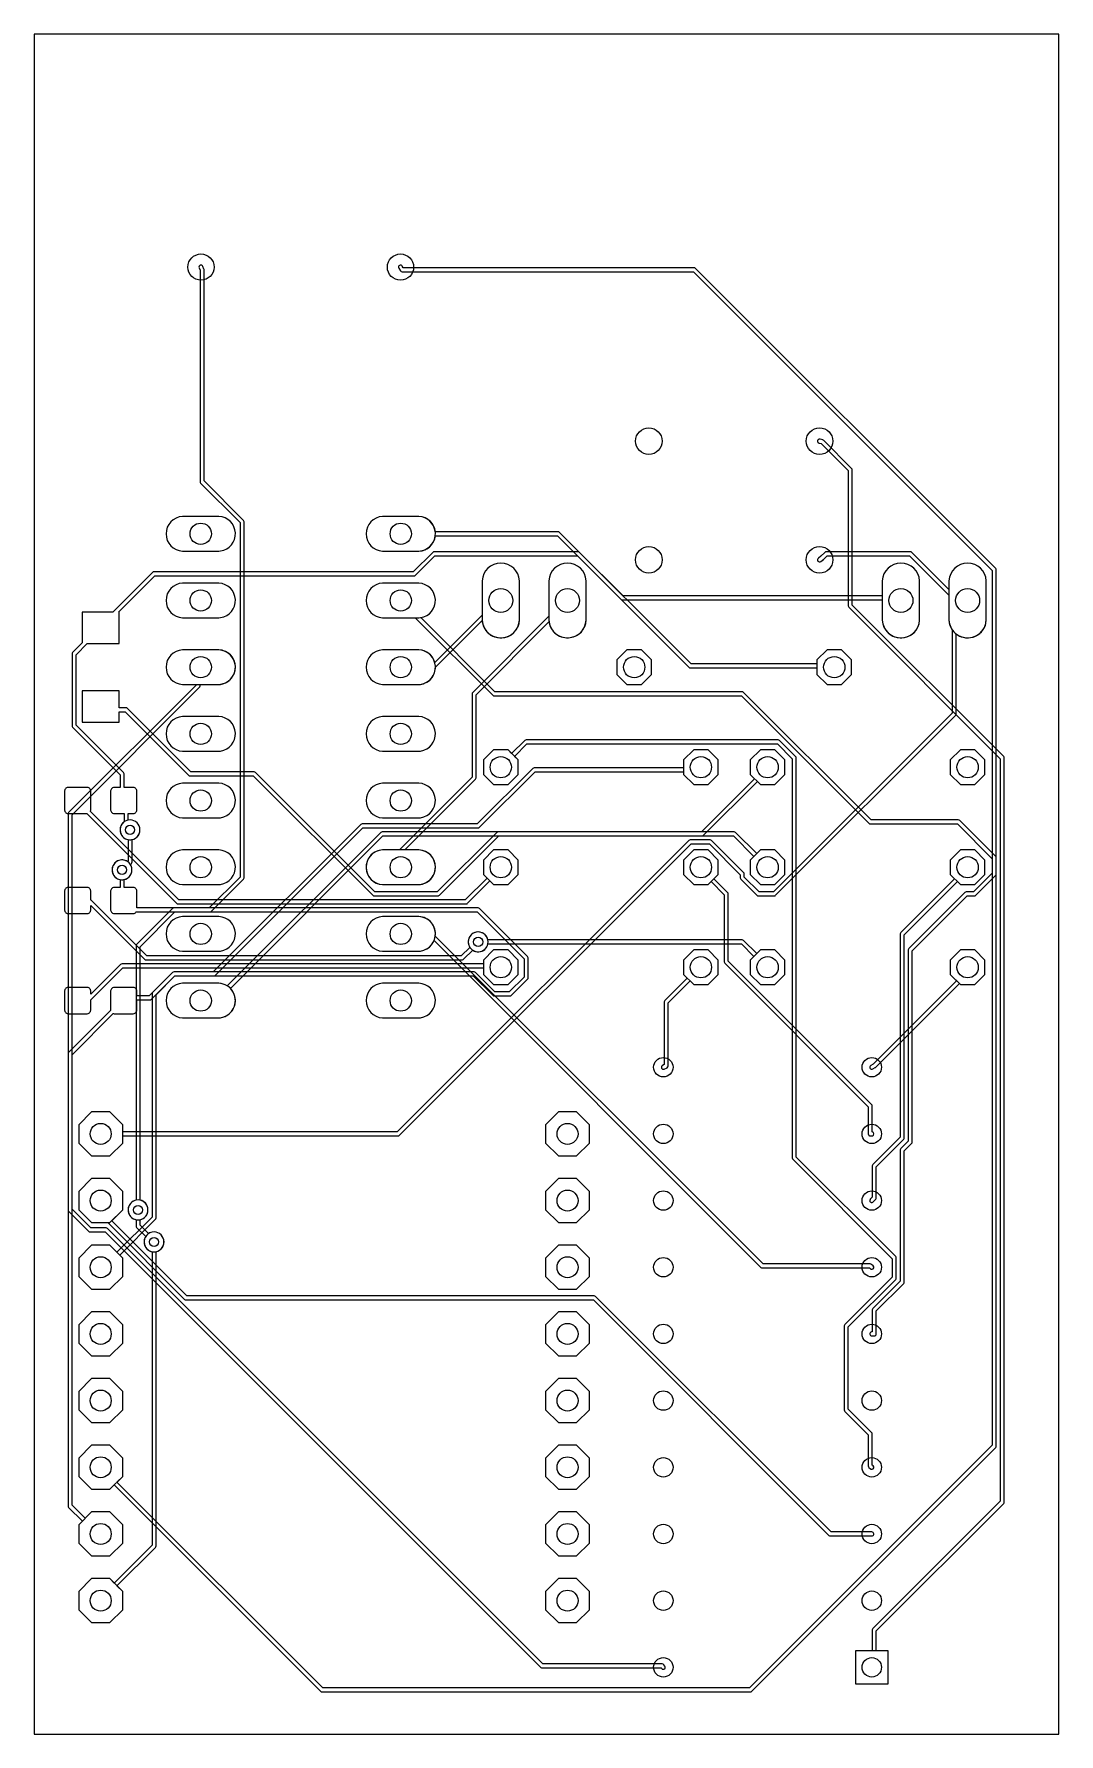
# Model space of a CAD drawing. Header units: millimetres. Extents: x 0 to 39, y 0 to 64.8.
import ezdxf

# ---------------------------------------------------------------- set-up
doc = ezdxf.new("R2010")
doc.units = ezdxf.units.MM

msp = doc.modelspace()

# ---------------------------------------------------------------- linework, layer by layer
at = {"layer": '16_copper'}
for points in [[(4.036, 19.593, 0.818106), (4.039, 20.336), (4.039, 29.991), (5.366, 31.318), (6.706, 31.318, 0.198912), (6.759, 31.341), (7.979, 32.56, 0.198912), (8.001, 32.614), (8.001, 46.177, 0.198912), (7.979, 46.231), (6.477, 47.733), (6.477, 55.778, 0.095758), (6.472, 55.807), (6.431, 55.908, 1), (6.289, 55.852), (6.325, 55.764), (6.325, 47.701, 0.198912), (6.347, 47.647), (7.849, 46.146), (7.849, 32.645), (6.674, 31.471), (5.334, 31.471, 0.198912), (5.28, 31.448), (3.909, 30.077, 0.198912), (3.886, 30.023), (3.886, 20.336), (3.841, 20.323), (3.795, 20.304), (3.752, 20.28), (3.713, 20.249), (3.677, 20.214), (3.647, 20.175), (3.622, 20.132), (3.604, 20.086), (3.591, 20.038), (3.584, 19.989), (3.584, 19.94), (3.591, 19.89), (3.604, 19.843), (3.622, 19.797), (3.647, 19.754), (3.677, 19.715), (3.713, 19.679), (3.752, 19.649), (3.795, 19.624), (3.841, 19.606), (3.888, 19.593), (3.938, 19.586), (3.987, 19.586)], [(32.534, 3.164), (32.08, 3.164), (32.08, 3.931), (36.935, 8.785, 0.198912), (36.957, 8.839), (36.957, 37.186, 0.198912), (36.935, 37.239), (31.166, 43.008), (31.166, 48.158, 0.198912), (31.143, 48.212), (30.077, 49.279, 0.135933), (30.041, 49.299), (29.94, 49.325, 1), (29.903, 49.177), (29.984, 49.156), (31.013, 48.127), (31.013, 42.977, 0.198912), (31.036, 42.923), (36.805, 37.154), (36.805, 8.871), (31.95, 4.016, 0.198912), (31.928, 3.962), (31.928, 3.164), (31.286, 3.164), (31.286, 1.916), (32.534, 1.916)], [(7.107, 45.066, 0.906346), (7.043, 46.38), (5.657, 46.38, 0.952079), (5.657, 45.06), (7.043, 45.06)], [(31.14, 40.366), (31.14, 40.914), (30.754, 41.3), (30.206, 41.3), (29.82, 40.914), (29.82, 40.767), (25.025, 40.767), (20.018, 45.774, 0.198912), (19.964, 45.796), (15.286, 45.796, 0.366753), (14.663, 46.38), (13.277, 46.38, 0.952079), (13.277, 45.06), (14.663, 45.06, 0.366753), (15.286, 45.644), (19.933, 45.644), (24.94, 40.637, 0.198912), (24.994, 40.615), (29.82, 40.615), (29.82, 40.366), (30.206, 39.98), (30.754, 39.98)], [(17.884, 41.764, 0.357806), (18.491, 42.434), (18.491, 43.926, 0.952081), (17.069, 43.926), (17.069, 42.434), (17.076, 42.364), (17.089, 42.296), (17.11, 42.229), (17.136, 42.164), (17.169, 42.103), (17.208, 42.045), (17.252, 41.991), (17.302, 41.941), (17.356, 41.897), (17.414, 41.858), (17.476, 41.825), (17.54, 41.798), (17.607, 41.778), (17.676, 41.764), (17.745, 41.758), (17.815, 41.758)], [(20.424, 41.764, 0.357806), (21.031, 42.434), (21.031, 43.926, 0.952081), (19.609, 43.926), (19.609, 42.434), (19.616, 42.364), (19.629, 42.296), (19.65, 42.229), (19.676, 42.164), (19.709, 42.103), (19.748, 42.045), (19.792, 41.991), (19.842, 41.941), (19.896, 41.897), (19.954, 41.858), (20.016, 41.825), (20.08, 41.798), (20.147, 41.778), (20.216, 41.764), (20.285, 41.758), (20.355, 41.758)], [(33.124, 41.764, 0.357806), (33.731, 42.434), (33.731, 43.926, 0.952081), (32.309, 43.926), (32.309, 42.434), (32.316, 42.364), (32.329, 42.296), (32.35, 42.229), (32.376, 42.164), (32.409, 42.103), (32.448, 42.045), (32.492, 41.991), (32.542, 41.941), (32.596, 41.897), (32.654, 41.858), (32.716, 41.825), (32.78, 41.798), (32.847, 41.778), (32.916, 41.764), (32.985, 41.758), (33.055, 41.758)], [(35.664, 41.764, 0.357806), (36.271, 42.434), (36.271, 43.926, 0.952081), (34.849, 43.926), (34.849, 42.434), (34.856, 42.364), (34.869, 42.296), (34.89, 42.229), (34.916, 42.164), (34.949, 42.103), (34.988, 42.045), (35.032, 41.991), (35.082, 41.941), (35.136, 41.897), (35.194, 41.858), (35.256, 41.825), (35.32, 41.798), (35.387, 41.778), (35.456, 41.764), (35.525, 41.758), (35.595, 41.758)], [(7.107, 42.526, 0.906346), (7.043, 43.84), (5.657, 43.84, 0.952079), (5.657, 42.52), (7.043, 42.52)], [(32.01, 15.165, 0.392588), (32.08, 15.24), (32.08, 16.123), (33.125, 17.167, 0.198912), (33.147, 17.221), (33.147, 22.219), (33.429, 22.501, 0.198912), (33.452, 22.555), (33.452, 29.839), (35.541, 31.928), (35.814, 31.928, 0.198912), (35.868, 31.95), (36.63, 32.712, 0.198912), (36.652, 32.766), (36.652, 33.376, 0.198912), (36.63, 33.429), (35.258, 34.801, 0.198912), (35.204, 34.823), (31.883, 34.823), (27.029, 39.678, 0.198912), (26.975, 39.7), (17.558, 39.7), (14.731, 42.527, 0.903784), (14.663, 43.84), (13.277, 43.84, 0.952079), (13.277, 42.52), (14.523, 42.52), (17.472, 39.57, 0.198912), (17.526, 39.548), (26.943, 39.548), (31.798, 34.693, 0.198912), (31.852, 34.671), (35.173, 34.671), (36.5, 33.344), (36.5, 32.798), (35.782, 32.08), (35.509, 32.08, 0.198912), (35.455, 32.058), (33.322, 29.924, 0.198912), (33.299, 29.87), (33.299, 22.587), (33.017, 22.304, 0.198912), (32.995, 22.25), (32.995, 17.253), (31.95, 16.208, 0.198912), (31.928, 16.154), (31.928, 15.316, 0.977397), (31.889, 15.167), (31.91, 15.164), (32.004, 15.164)], [(3.378, 7.273), (3.378, 7.967), (2.887, 8.458), (2.193, 8.458), (1.95, 8.216), (1.448, 8.718), (1.448, 35.02), (6.302, 39.875, 0.357511), (6.325, 39.98), (7.043, 39.98, 0.952079), (7.043, 41.3), (5.657, 41.3, 0.952079), (5.657, 39.98), (6.172, 39.98), (6.172, 39.96), (1.318, 35.106, 0.198912), (1.295, 35.052), (1.295, 8.687, 0.198912), (1.318, 8.633), (1.843, 8.108), (1.702, 7.967), (1.702, 7.273), (2.193, 6.782), (2.887, 6.782)], [(14.727, 39.986, 0.906346), (14.663, 41.3), (13.277, 41.3, 0.952079), (13.277, 39.98), (14.663, 39.98)], [(7.107, 37.446, 0.906346), (7.043, 38.76), (5.657, 38.76, 0.952079), (5.657, 37.44), (7.043, 37.44)], [(14.727, 37.446, 0.906346), (14.663, 38.76), (13.277, 38.76, 0.952079), (13.277, 37.44), (14.663, 37.44)], [(31.921, 10.085, 0.641572), (31.96, 10.217), (31.928, 10.246), (31.928, 11.43, 0.198912), (31.905, 11.484), (31.013, 12.376), (31.013, 15.513), (32.82, 17.32, 0.198912), (32.842, 17.374), (32.842, 18.136, 0.198912), (32.82, 18.189), (29.032, 21.977), (29.032, 37.186, 0.198912), (29.01, 37.239), (28.4, 37.849, 0.198912), (28.346, 37.871), (18.745, 37.871, 0.198912), (18.691, 37.849), (18.193, 37.351), (18.054, 37.49), (17.506, 37.49), (17.12, 37.104), (17.12, 36.556), (17.506, 36.17), (18.054, 36.17), (18.44, 36.556), (18.44, 37.104), (18.301, 37.243), (18.777, 37.719), (28.315, 37.719), (28.88, 37.154), (28.88, 21.946, 0.198912), (28.902, 21.892), (32.69, 18.104), (32.69, 17.405), (30.883, 15.599, 0.198912), (30.861, 15.545), (30.861, 12.344, 0.198912), (30.883, 12.291), (31.775, 11.398), (31.775, 10.211, 0.217041), (31.802, 10.153), (31.86, 10.103), (31.878, 10.091), (31.899, 10.085)], [(3.378, 17.433), (3.378, 18.127), (3.263, 18.243), (4.626, 19.606, 0.198912), (4.648, 19.66), (4.648, 28.162), (5.366, 28.88), (6.858, 28.88, 0.198912), (6.912, 28.902), (12.528, 34.519), (16.916, 34.519, 0.198912), (16.97, 34.541), (19.082, 36.652), (24.74, 36.652), (24.74, 36.556), (25.126, 36.17), (25.674, 36.17), (26.06, 36.556), (26.06, 37.104), (25.674, 37.49), (25.126, 37.49), (24.74, 37.104), (24.74, 36.805), (19.05, 36.805, 0.198912), (18.996, 36.782), (16.885, 34.671), (12.497, 34.671, 0.198912), (12.443, 34.649), (6.826, 29.032), (5.334, 29.032, 0.198912), (5.28, 29.01), (4.518, 28.248, 0.198912), (4.496, 28.194), (4.496, 19.691), (3.155, 18.35), (2.887, 18.618), (2.193, 18.618), (1.702, 18.127), (1.702, 17.433), (2.193, 16.942), (2.887, 16.942)], [(7.107, 27.286, 0.613908), (7.48, 28.404), (13.29, 34.214), (25.451, 34.214, 0.198912), (25.505, 34.236), (27.552, 36.284), (27.666, 36.17), (28.214, 36.17), (28.6, 36.556), (28.6, 37.104), (28.214, 37.49), (27.666, 37.49), (27.28, 37.104), (27.28, 36.556), (27.445, 36.392), (25.419, 34.366), (13.259, 34.366, 0.198912), (13.205, 34.344), (7.361, 28.5, 0.128277), (7.043, 28.6), (5.657, 28.6, 0.952079), (5.657, 27.28), (7.043, 27.28)], [(7.107, 34.906, 0.906346), (7.043, 36.22), (5.657, 36.22, 0.952079), (5.657, 34.9), (7.043, 34.9)], [(14.727, 34.906, 0.906346), (14.663, 36.22), (13.277, 36.22, 0.952079), (13.277, 34.9), (14.663, 34.9)], [(3.427, 32.547, 0.493145), (3.693, 33.086), (3.669, 33.127, 0.379781), (3.734, 33.223), (3.734, 34.071, 0.996924), (3.584, 34.814), (3.536, 34.801, 0.764884), (3.581, 34.071), (3.581, 33.255), (3.561, 33.235), (3.52, 33.258), (3.475, 33.277), (3.427, 33.29), (3.378, 33.297), (3.328, 33.297), (3.279, 33.29), (3.231, 33.277), (3.185, 33.258), (3.142, 33.234), (3.103, 33.203), (3.068, 33.168), (3.038, 33.129), (3.013, 33.086), (2.994, 33.04), (2.981, 32.992), (2.975, 32.943), (2.975, 32.894), (2.981, 32.844), (2.994, 32.797), (3.013, 32.751), (3.038, 32.708), (3.068, 32.669), (3.103, 32.633), (3.142, 32.603), (3.185, 32.578), (3.231, 32.56), (3.279, 32.547), (3.328, 32.54), (3.378, 32.54)], [(7.107, 32.366, 0.906346), (7.043, 33.68), (5.657, 33.68, 0.952079), (5.657, 32.36), (7.043, 32.36)], [(14.727, 32.366, 0.906346), (14.663, 33.68), (13.277, 33.68, 0.952079), (13.277, 32.36), (14.663, 32.36)], [(31.93, 20.246, 0.141391), (31.966, 20.268), (32.06, 20.37, 0.188838), (32.08, 20.422), (32.08, 21.609), (33.125, 22.654, 0.198912), (33.147, 22.708), (33.147, 30.448), (35.172, 32.474), (35.286, 32.36), (35.834, 32.36), (36.22, 32.746), (36.22, 33.294), (35.834, 33.68), (35.286, 33.68), (34.9, 33.294), (34.9, 32.746), (35.065, 32.582), (33.017, 30.534, 0.198912), (32.995, 30.48), (32.995, 22.739), (31.95, 21.695, 0.198912), (31.928, 21.641), (31.928, 20.451), (31.854, 20.372), (31.842, 20.354), (31.835, 20.333), (31.834, 20.311), (31.84, 20.29), (31.851, 20.272), (31.867, 20.257), (31.887, 20.247), (31.908, 20.244)], [(7.107, 29.826, 0.906346), (7.043, 31.14), (5.657, 31.14, 0.952079), (5.657, 29.82), (7.043, 29.82)], [(31.921, 17.705, 0.641572), (31.96, 17.837), (31.902, 17.888, 0.180908), (31.852, 17.907), (27.768, 17.907), (15.285, 30.39, 0.43999), (14.663, 31.14), (13.277, 31.14, 0.952079), (13.277, 29.82), (14.663, 29.82, 0.287493), (15.238, 30.222), (27.683, 17.777, 0.198912), (27.737, 17.755), (31.823, 17.755), (31.86, 17.723), (31.878, 17.711), (31.899, 17.705)], [(28.6, 28.936), (28.6, 29.484), (28.214, 29.87), (27.666, 29.87), (27.527, 29.731), (27.029, 30.229, 0.198912), (26.975, 30.251), (17.288, 30.251, 0.996924), (16.545, 30.101), (16.558, 30.053, 0.764884), (17.288, 30.099), (26.943, 30.099), (27.419, 29.623), (27.28, 29.484), (27.28, 28.936), (27.666, 28.55), (28.214, 28.55)], [(14.727, 27.286, 0.906346), (14.663, 28.6), (13.277, 28.6, 0.952079), (13.277, 27.28), (14.663, 27.28)], [(3.378, 4.733), (3.378, 5.427), (3.161, 5.644), (4.626, 7.109, 0.198912), (4.648, 7.163), (4.648, 18.374, 0.996924), (4.498, 19.117), (4.45, 19.104, 0.764884), (4.496, 18.374), (4.496, 7.194), (3.053, 5.752), (2.887, 5.918), (2.193, 5.918), (1.702, 5.427), (1.702, 4.733), (2.193, 4.242), (2.887, 4.242)]]:
    msp.add_lwpolyline(points, format="xyb", close=True, dxfattribs=at)
for points in [[(23.52, 40.366), (23.52, 40.914), (23.134, 41.3), (22.586, 41.3), (22.2, 40.914), (22.2, 40.366), (22.586, 39.98), (23.134, 39.98)], [(36.22, 36.556), (36.22, 37.104), (35.834, 37.49), (35.286, 37.49), (34.9, 37.104), (34.9, 36.556), (35.286, 36.17), (35.834, 36.17)], [(18.44, 32.746), (18.44, 33.294), (18.054, 33.68), (17.506, 33.68), (17.12, 33.294), (17.12, 32.746), (17.506, 32.36), (18.054, 32.36)], [(26.06, 32.746), (26.06, 33.294), (25.674, 33.68), (25.126, 33.68), (24.74, 33.294), (24.74, 32.746), (25.126, 32.36), (25.674, 32.36)], [(28.6, 32.746), (28.6, 33.294), (28.214, 33.68), (27.666, 33.68), (27.28, 33.294), (27.28, 32.746), (27.666, 32.36), (28.214, 32.36)], [(18.44, 28.936), (18.44, 29.484), (18.054, 29.87), (17.506, 29.87), (17.12, 29.484), (17.12, 28.936), (17.506, 28.55), (18.054, 28.55)], [(26.06, 28.936), (26.06, 29.484), (25.674, 29.87), (25.126, 29.87), (24.74, 29.484), (24.74, 28.936), (25.126, 28.55), (25.674, 28.55)], [(36.22, 28.936), (36.22, 29.484), (35.834, 29.87), (35.286, 29.87), (34.9, 29.484), (34.9, 28.936), (35.286, 28.55), (35.834, 28.55)], [(3.378, 22.513), (3.378, 23.207), (2.887, 23.698), (2.193, 23.698), (1.702, 23.207), (1.702, 22.513), (2.193, 22.022), (2.887, 22.022)], [(21.158, 22.513), (21.158, 23.207), (20.667, 23.698), (19.973, 23.698), (19.482, 23.207), (19.482, 22.513), (19.973, 22.022), (20.667, 22.022)], [(3.378, 19.973), (3.378, 20.667), (2.887, 21.158), (2.193, 21.158), (1.702, 20.667), (1.702, 19.973), (2.193, 19.482), (2.887, 19.482)], [(21.158, 19.973), (21.158, 20.667), (20.667, 21.158), (19.973, 21.158), (19.482, 20.667), (19.482, 19.973), (19.973, 19.482), (20.667, 19.482)], [(21.158, 17.433), (21.158, 18.127), (20.667, 18.618), (19.973, 18.618), (19.482, 18.127), (19.482, 17.433), (19.973, 16.942), (20.667, 16.942)], [(3.378, 14.893), (3.378, 15.587), (2.887, 16.078), (2.193, 16.078), (1.702, 15.587), (1.702, 14.893), (2.193, 14.402), (2.887, 14.402)], [(21.158, 14.893), (21.158, 15.587), (20.667, 16.078), (19.973, 16.078), (19.482, 15.587), (19.482, 14.893), (19.973, 14.402), (20.667, 14.402)], [(3.378, 12.353), (3.378, 13.047), (2.887, 13.538), (2.193, 13.538), (1.702, 13.047), (1.702, 12.353), (2.193, 11.862), (2.887, 11.862)], [(21.158, 12.353), (21.158, 13.047), (20.667, 13.538), (19.973, 13.538), (19.482, 13.047), (19.482, 12.353), (19.973, 11.862), (20.667, 11.862)], [(3.378, 9.813), (3.378, 10.507), (2.887, 10.998), (2.193, 10.998), (1.702, 10.507), (1.702, 9.813), (2.193, 9.322), (2.887, 9.322)], [(21.158, 9.813), (21.158, 10.507), (20.667, 10.998), (19.973, 10.998), (19.482, 10.507), (19.482, 9.813), (19.973, 9.322), (20.667, 9.322)], [(21.158, 7.273), (21.158, 7.967), (20.667, 8.458), (19.973, 8.458), (19.482, 7.967), (19.482, 7.273), (19.973, 6.782), (20.667, 6.782)], [(21.158, 4.733), (21.158, 5.427), (20.667, 5.918), (19.973, 5.918), (19.482, 5.427), (19.482, 4.733), (19.973, 4.242), (20.667, 4.242)]]:
    msp.add_lwpolyline(points, close=True, dxfattribs=at)
at = {"layer": '1_copper'}
for points in [[(27.288, 1.601, 0.169977), (27.333, 1.623), (36.63, 10.919, 0.198912), (36.652, 10.973), (36.652, 44.348, 0.198912), (36.63, 44.402), (25.2, 55.832, 0.198912), (25.146, 55.855), (14.064, 55.855), (14.025, 55.919, 1), (13.895, 55.841), (13.955, 55.739, 0.263761), (14.021, 55.702), (25.114, 55.702), (36.5, 44.317), (36.5, 11.004), (27.248, 1.753), (11.004, 1.753), (3.161, 9.596), (3.378, 9.813), (3.378, 10.507), (2.887, 10.998), (2.193, 10.998), (1.702, 10.507), (1.702, 9.813), (2.193, 9.322), (2.887, 9.322), (3.053, 9.488), (10.919, 1.623, 0.198912), (10.973, 1.6), (27.28, 1.6)], [(7.107, 45.066, 0.906346), (7.043, 46.38), (5.657, 46.38, 0.952079), (5.657, 45.06), (7.043, 45.06)], [(14.727, 45.066, 0.906346), (14.663, 46.38), (13.277, 46.38, 0.952079), (13.277, 45.06), (14.663, 45.06)], [(3.732, 34.071, 1), (3.584, 34.814), (3.581, 34.814), (3.581, 35.06), (3.782, 35.06), (3.811, 35.066), (3.838, 35.077), (3.863, 35.093), (3.884, 35.114), (3.9, 35.139), (3.911, 35.166), (3.917, 35.195), (3.917, 35.925), (3.911, 35.954), (3.9, 35.981), (3.884, 36.006), (3.863, 36.027), (3.838, 36.043), (3.811, 36.054), (3.782, 36.06), (3.429, 36.06), (3.429, 36.576, 0.198912), (3.407, 36.63), (1.6, 38.436), (1.6, 41.116), (2.024, 41.54), (3.24, 41.54), (3.24, 42.74), (3.224, 42.74), (4.604, 44.12), (14.478, 44.12, 0.198912), (14.532, 44.142), (15.272, 44.882), (20.695, 44.882), (22.349, 43.228, 0.198912), (22.403, 43.205), (32.309, 43.205), (32.309, 42.434, 0.952081), (33.731, 42.434), (33.731, 43.926, 0.952081), (32.309, 43.926), (32.309, 43.358), (22.434, 43.358), (20.78, 45.012, 0.198912), (20.726, 45.034), (15.24, 45.034, 0.198912), (15.186, 45.012), (14.446, 44.272), (4.572, 44.272, 0.198912), (4.518, 44.25), (3.008, 42.74), (1.84, 42.74), (1.84, 41.572), (1.47, 41.202, 0.198912), (1.448, 41.148), (1.448, 38.405, 0.198912), (1.47, 38.351), (3.277, 36.544), (3.277, 36.06), (3.052, 36.06), (3.023, 36.054), (2.996, 36.043), (2.971, 36.027), (2.95, 36.006), (2.934, 35.981), (2.923, 35.954), (2.917, 35.925), (2.917, 35.195), (2.923, 35.166), (2.934, 35.139), (2.95, 35.114), (2.971, 35.093), (2.996, 35.077), (3.023, 35.066), (3.052, 35.06), (3.429, 35.06), (3.429, 34.744), (3.408, 34.727), (3.373, 34.692), (3.342, 34.653), (3.318, 34.61), (3.299, 34.564), (3.286, 34.516), (3.279, 34.467), (3.279, 34.418), (3.286, 34.368), (3.299, 34.321), (3.318, 34.275), (3.342, 34.232), (3.373, 34.193), (3.408, 34.157), (3.447, 34.127), (3.49, 34.102), (3.536, 34.084), (3.584, 34.071), (3.633, 34.064), (3.682, 34.064)], [(3.378, 22.513), (3.378, 22.784), (13.868, 22.784, 0.198912), (13.922, 22.806), (25.025, 33.909), (25.724, 33.909), (26.899, 32.734), (26.899, 32.614, 0.198912), (26.921, 32.56), (27.531, 31.95, 0.198912), (27.584, 31.928), (28.194, 31.928, 0.198912), (28.248, 31.95), (35.106, 38.808, 0.198912), (35.128, 38.862), (35.128, 41.903, 0.604093), (36.271, 42.434), (36.271, 43.926, 0.952081), (34.849, 43.926), (34.849, 43.593), (33.429, 45.012, 0.198912), (33.376, 45.034), (30.175, 45.034, 0.198912), (30.121, 45.012), (29.973, 44.863), (29.875, 44.79, 1), (29.967, 44.668), (30.069, 44.745, 0.035491), (30.077, 44.752), (30.207, 44.882), (33.344, 44.882), (34.849, 43.377), (34.849, 42.434, 0.140421), (34.976, 42.063), (34.976, 38.894), (28.162, 32.08), (27.616, 32.08), (27.051, 32.645), (27.051, 32.766, 0.198912), (27.029, 32.82), (25.809, 34.039, 0.198912), (25.756, 34.061), (24.994, 34.061, 0.198912), (24.94, 34.039), (13.837, 22.936), (3.378, 22.936), (3.378, 23.207), (2.887, 23.698), (2.193, 23.698), (1.702, 23.207), (1.702, 22.513), (2.193, 22.022), (2.887, 22.022)], [(13.213, 33.674, 0.906346), (13.277, 32.36), (14.663, 32.36, 0.952079), (14.663, 33.68), (14.129, 33.68), (16.818, 36.37, 0.198912), (16.84, 36.424), (16.84, 39.592), (19.615, 42.368, 0.908436), (21.031, 42.434), (21.031, 43.926, 0.952081), (19.609, 43.926), (19.609, 42.577), (16.71, 39.678, 0.198912), (16.688, 39.624), (16.688, 36.455), (13.967, 33.734, 0.198912), (13.945, 33.68), (13.277, 33.68)], [(14.727, 39.986, 0.330355), (15.284, 40.543), (15.291, 40.608, 0.059438), (15.294, 40.637), (17.071, 42.414, 0.938687), (18.491, 42.434), (18.491, 43.926, 0.952081), (17.069, 43.926), (17.069, 42.627), (15.265, 40.823, 0.320402), (14.663, 41.3), (13.277, 41.3, 0.952079), (13.277, 39.98), (14.663, 39.98)], [(7.107, 42.526, 0.906346), (7.043, 43.84), (5.657, 43.84, 0.952079), (5.657, 42.52), (7.043, 42.52)], [(14.727, 42.526, 0.906346), (14.663, 43.84), (13.277, 43.84, 0.952079), (13.277, 42.52), (14.663, 42.52)], [(7.107, 39.986, 0.906346), (7.043, 41.3), (5.657, 41.3, 0.952079), (5.657, 39.98), (7.043, 39.98)], [(15.401, 31.929, 0.169977), (15.446, 31.95), (17.71, 34.214), (26.638, 34.214), (27.419, 33.433), (27.28, 33.294), (27.28, 32.746), (27.666, 32.36), (28.214, 32.36), (28.6, 32.746), (28.6, 33.294), (28.214, 33.68), (27.666, 33.68), (27.527, 33.541), (26.724, 34.344, 0.198912), (26.67, 34.366), (17.678, 34.366, 0.198912), (17.625, 34.344), (15.361, 32.08), (12.986, 32.08), (8.436, 36.63, 0.198912), (8.382, 36.652), (5.975, 36.652), (3.559, 39.068, 0.198912), (3.505, 39.091), (3.24, 39.091), (3.24, 39.74), (1.84, 39.74), (1.84, 38.54), (3.24, 38.54), (3.24, 38.938), (3.474, 38.938), (5.89, 36.522, 0.198912), (5.944, 36.5), (8.35, 36.5), (12.9, 31.95, 0.198912), (12.954, 31.928), (15.392, 31.928)], [(7.107, 37.446, 0.906346), (7.043, 38.76), (5.657, 38.76, 0.952079), (5.657, 37.44), (7.043, 37.44)], [(14.727, 37.446, 0.906346), (14.663, 38.76), (13.277, 38.76, 0.952079), (13.277, 37.44), (14.663, 37.44)], [(16.468, 31.624, 0.169977), (16.513, 31.645), (17.367, 32.499), (17.506, 32.36), (18.054, 32.36), (18.44, 32.746), (18.44, 33.294), (18.054, 33.68), (17.506, 33.68), (17.12, 33.294), (17.12, 32.746), (17.259, 32.607), (16.428, 31.775), (5.518, 31.775), (2.148, 35.145), (2.157, 35.166), (2.163, 35.195), (2.163, 35.925), (2.157, 35.954), (2.146, 35.981), (2.13, 36.006), (2.109, 36.027), (2.084, 36.043), (2.057, 36.054), (2.028, 36.06), (1.298, 36.06), (1.269, 36.054), (1.242, 36.043), (1.217, 36.027), (1.196, 36.006), (1.18, 35.981), (1.169, 35.954), (1.163, 35.925), (1.163, 35.195), (1.169, 35.166), (1.18, 35.139), (1.196, 35.114), (1.217, 35.093), (1.242, 35.077), (1.269, 35.066), (1.298, 35.06), (2.018, 35.06), (5.433, 31.645, 0.198912), (5.486, 31.623), (16.459, 31.623)], [(7.107, 34.906, 0.906346), (7.043, 36.22), (5.657, 36.22, 0.952079), (5.657, 34.9), (7.043, 34.9)], [(14.727, 34.906, 0.906346), (14.663, 36.22), (13.277, 36.22, 0.952079), (13.277, 34.9), (14.663, 34.9)], [(7.107, 32.366, 0.906346), (7.043, 33.68), (5.657, 33.68, 0.952079), (5.657, 32.36), (7.043, 32.36)], [(31.932, 22.787, 0.767361), (31.928, 22.934), (31.928, 23.927, 0.198912), (31.905, 23.981), (26.441, 29.445), (26.441, 32.004, 0.198912), (26.419, 32.058), (25.895, 32.582), (26.06, 32.746), (26.06, 33.294), (25.674, 33.68), (25.126, 33.68), (24.74, 33.294), (24.74, 32.746), (25.126, 32.36), (25.674, 32.36), (25.788, 32.474), (26.289, 31.972), (26.289, 29.413, 0.198912), (26.311, 29.359), (31.775, 23.895), (31.775, 22.86), (31.776, 22.854), (31.776, 22.849), (31.778, 22.844), (31.779, 22.838), (31.781, 22.833), (31.783, 22.828), (31.785, 22.823), (31.788, 22.819), (31.791, 22.814), (31.794, 22.81), (31.798, 22.806), (31.802, 22.802), (31.807, 22.799), (31.811, 22.796), (31.816, 22.793), (31.82, 22.791), (31.826, 22.789), (31.831, 22.787), (31.836, 22.786), (31.841, 22.785), (31.846, 22.785), (31.852, 22.784), (31.91, 22.784)], [(23.991, 2.467, 0.544692), (24.028, 2.589), (23.985, 2.64, 0.219966), (23.927, 2.667), (19.386, 2.667), (2.797, 19.256, 0.198912), (2.743, 19.279), (2.165, 19.279), (1.448, 19.996), (1.448, 25.876), (3.019, 27.448), (3.023, 27.446), (3.052, 27.44), (3.782, 27.44), (3.811, 27.446), (3.838, 27.457), (3.863, 27.473), (3.884, 27.494), (3.9, 27.519), (3.911, 27.546), (3.917, 27.575), (3.917, 27.965), (4.42, 27.965, 0.198912), (4.473, 27.988), (5.366, 28.88), (16.732, 28.88), (17.472, 28.14, 0.198912), (17.526, 28.118), (18.136, 28.118, 0.198912), (18.189, 28.14), (18.799, 28.75, 0.198912), (18.821, 28.804), (18.821, 29.566, 0.198912), (18.799, 29.619), (16.97, 31.448, 0.198912), (16.916, 31.471), (3.917, 31.471), (3.917, 32.115), (3.911, 32.144), (3.9, 32.171), (3.884, 32.196), (3.863, 32.217), (3.838, 32.233), (3.811, 32.244), (3.782, 32.25), (3.429, 32.25), (3.429, 32.547, 0.996924), (3.279, 33.29), (3.231, 33.277, 0.764884), (3.277, 32.547), (3.277, 32.25), (3.052, 32.25), (3.023, 32.244), (2.996, 32.233), (2.971, 32.217), (2.95, 32.196), (2.934, 32.171), (2.923, 32.144), (2.917, 32.115), (2.917, 31.385), (2.923, 31.356), (2.934, 31.329), (2.95, 31.304), (2.971, 31.283), (2.996, 31.267), (3.023, 31.256), (3.052, 31.25), (3.782, 31.25), (3.811, 31.256), (3.838, 31.267), (3.863, 31.283), (3.884, 31.304), (3.893, 31.318), (16.885, 31.318), (18.669, 29.534), (18.669, 28.835), (18.104, 28.27), (17.558, 28.27), (16.818, 29.01, 0.198912), (16.764, 29.032), (5.334, 29.032, 0.198912), (5.28, 29.01), (4.388, 28.118), (3.917, 28.118), (3.917, 28.305), (3.911, 28.334), (3.9, 28.361), (3.884, 28.386), (3.863, 28.407), (3.838, 28.423), (3.811, 28.434), (3.782, 28.44), (3.052, 28.44), (3.023, 28.434), (2.996, 28.423), (2.971, 28.407), (2.95, 28.386), (2.934, 28.361), (2.923, 28.334), (2.917, 28.305), (2.917, 27.575), (2.919, 27.563), (1.318, 25.962, 0.198912), (1.295, 25.908), (1.295, 19.964, 0.198912), (1.318, 19.911), (2.08, 19.149, 0.198912), (2.134, 19.126), (2.712, 19.126), (19.301, 2.537, 0.198912), (19.355, 2.515), (23.892, 2.515), (23.912, 2.491), (23.928, 2.476), (23.948, 2.467), (23.97, 2.464)], [(16.315, 29.491, 0.169977), (16.361, 29.512), (16.708, 29.859, 0.996926), (17.127, 30.49), (17.084, 30.515, 0.764883), (16.6, 29.967), (16.275, 29.642), (4.299, 29.642), (2.187, 31.753, 0.096641), (2.163, 31.769), (2.163, 32.115), (2.157, 32.144), (2.146, 32.171), (2.13, 32.196), (2.109, 32.217), (2.084, 32.233), (2.057, 32.244), (2.028, 32.25), (1.298, 32.25), (1.269, 32.244), (1.242, 32.233), (1.217, 32.217), (1.196, 32.196), (1.18, 32.171), (1.169, 32.144), (1.163, 32.115), (1.163, 31.385), (1.169, 31.356), (1.18, 31.329), (1.196, 31.304), (1.217, 31.283), (1.242, 31.267), (1.269, 31.256), (1.298, 31.25), (2.028, 31.25), (2.057, 31.256), (2.084, 31.267), (2.109, 31.283), (2.13, 31.304), (2.146, 31.329), (2.157, 31.356), (2.163, 31.385), (2.163, 31.562), (4.213, 29.512, 0.198912), (4.267, 29.489), (16.307, 29.489)], [(7.107, 29.826, 0.906346), (7.043, 31.14), (5.657, 31.14, 0.952079), (5.657, 29.82), (7.043, 29.82)], [(14.727, 29.826, 0.906346), (14.663, 31.14), (13.277, 31.14, 0.952079), (13.277, 29.82), (14.663, 29.82)], [(2.057, 27.446), (2.084, 27.457), (2.109, 27.473), (2.13, 27.494), (2.146, 27.519), (2.157, 27.546), (2.163, 27.575), (2.163, 27.972, 0.096596), (2.187, 27.988), (3.384, 29.185), (17.12, 29.185), (17.12, 28.936), (17.506, 28.55), (18.054, 28.55), (18.44, 28.936), (18.44, 29.484), (18.054, 29.87), (17.506, 29.87), (17.12, 29.484), (17.12, 29.337), (3.353, 29.337, 0.198912), (3.299, 29.315), (2.163, 28.179), (2.163, 28.305), (2.157, 28.334), (2.146, 28.361), (2.13, 28.386), (2.109, 28.407), (2.084, 28.423), (2.057, 28.434), (2.028, 28.44), (1.298, 28.44), (1.269, 28.434), (1.242, 28.423), (1.217, 28.407), (1.196, 28.386), (1.18, 28.361), (1.169, 28.334), (1.163, 28.305), (1.163, 27.575), (1.169, 27.546), (1.18, 27.519), (1.196, 27.494), (1.217, 27.473), (1.242, 27.457), (1.269, 27.446), (1.298, 27.44), (2.028, 27.44)], [(23.982, 25.325), (24.002, 25.331), (24.111, 25.382, 0.291721), (24.155, 25.451), (24.155, 27.858), (24.987, 28.689), (25.126, 28.55), (25.674, 28.55), (26.06, 28.936), (26.06, 29.484), (25.674, 29.87), (25.126, 29.87), (24.74, 29.484), (24.74, 28.936), (24.879, 28.797), (24.025, 27.943, 0.198912), (24.003, 27.889), (24.003, 25.499), (23.938, 25.469), (23.92, 25.457), (23.906, 25.441), (23.897, 25.421), (23.894, 25.399), (23.897, 25.378), (23.906, 25.358), (23.921, 25.342), (23.939, 25.33), (23.96, 25.324)], [(31.927, 25.326), (31.946, 25.333), (32.04, 25.384, 0.072613), (32.058, 25.397), (35.249, 28.588), (35.286, 28.55), (35.834, 28.55), (36.22, 28.936), (36.22, 29.484), (35.834, 29.87), (35.286, 29.87), (34.9, 29.484), (34.9, 28.936), (35.141, 28.695), (31.958, 25.513), (31.874, 25.467), (31.856, 25.454), (31.843, 25.437), (31.836, 25.416), (31.834, 25.395), (31.839, 25.373), (31.849, 25.354), (31.865, 25.339), (31.884, 25.329), (31.905, 25.324)], [(7.107, 27.286, 0.906346), (7.043, 28.6), (5.657, 28.6, 0.952079), (5.657, 27.28), (7.043, 27.28)], [(14.727, 27.286, 0.906346), (14.663, 28.6), (13.277, 28.6, 0.952079), (13.277, 27.28), (14.663, 27.28)], [(31.932, 7.547, 0.866051), (31.91, 7.696), (30.359, 7.696), (21.39, 16.665, 0.198912), (21.336, 16.688), (5.823, 16.688), (2.958, 19.553), (3.378, 19.973), (3.378, 20.667), (2.887, 21.158), (2.193, 21.158), (1.702, 20.667), (1.702, 19.973), (2.193, 19.482), (2.813, 19.482), (5.737, 16.558, 0.198912), (5.791, 16.535), (21.304, 16.535), (30.274, 7.566, 0.198912), (30.328, 7.544), (31.91, 7.544)], [(4.646, 18.373, 1), (4.498, 19.117), (4.45, 19.104, 0.063998), (4.363, 19.062), (4.039, 19.386), (4.039, 19.593, 0.996924), (3.888, 20.336), (3.841, 20.323, 0.764884), (3.886, 19.593), (3.886, 19.355, 0.198912), (3.909, 19.301), (4.256, 18.954), (4.232, 18.913), (4.213, 18.867), (4.2, 18.819), (4.194, 18.77), (4.194, 18.72), (4.2, 18.671), (4.213, 18.623), (4.232, 18.578), (4.257, 18.535), (4.287, 18.495), (4.322, 18.46), (4.361, 18.43), (4.404, 18.405), (4.45, 18.386), (4.498, 18.373), (4.547, 18.367), (4.597, 18.367)]]:
    msp.add_lwpolyline(points, format="xyb", close=True, dxfattribs=at)
for points in [[(23.52, 40.366), (23.52, 40.914), (23.134, 41.3), (22.586, 41.3), (22.2, 40.914), (22.2, 40.366), (22.586, 39.98), (23.134, 39.98)], [(31.14, 40.366), (31.14, 40.914), (30.754, 41.3), (30.206, 41.3), (29.82, 40.914), (29.82, 40.366), (30.206, 39.98), (30.754, 39.98)], [(18.44, 36.556), (18.44, 37.104), (18.054, 37.49), (17.506, 37.49), (17.12, 37.104), (17.12, 36.556), (17.506, 36.17), (18.054, 36.17)], [(26.06, 36.556), (26.06, 37.104), (25.674, 37.49), (25.126, 37.49), (24.74, 37.104), (24.74, 36.556), (25.126, 36.17), (25.674, 36.17)], [(28.6, 36.556), (28.6, 37.104), (28.214, 37.49), (27.666, 37.49), (27.28, 37.104), (27.28, 36.556), (27.666, 36.17), (28.214, 36.17)], [(36.22, 36.556), (36.22, 37.104), (35.834, 37.49), (35.286, 37.49), (34.9, 37.104), (34.9, 36.556), (35.286, 36.17), (35.834, 36.17)], [(36.22, 32.746), (36.22, 33.294), (35.834, 33.68), (35.286, 33.68), (34.9, 33.294), (34.9, 32.746), (35.286, 32.36), (35.834, 32.36)], [(28.6, 28.936), (28.6, 29.484), (28.214, 29.87), (27.666, 29.87), (27.28, 29.484), (27.28, 28.936), (27.666, 28.55), (28.214, 28.55)], [(21.158, 22.513), (21.158, 23.207), (20.667, 23.698), (19.973, 23.698), (19.482, 23.207), (19.482, 22.513), (19.973, 22.022), (20.667, 22.022)], [(21.158, 19.973), (21.158, 20.667), (20.667, 21.158), (19.973, 21.158), (19.482, 20.667), (19.482, 19.973), (19.973, 19.482), (20.667, 19.482)], [(3.378, 17.433), (3.378, 18.127), (2.887, 18.618), (2.193, 18.618), (1.702, 18.127), (1.702, 17.433), (2.193, 16.942), (2.887, 16.942)], [(21.158, 17.433), (21.158, 18.127), (20.667, 18.618), (19.973, 18.618), (19.482, 18.127), (19.482, 17.433), (19.973, 16.942), (20.667, 16.942)], [(3.378, 14.893), (3.378, 15.587), (2.887, 16.078), (2.193, 16.078), (1.702, 15.587), (1.702, 14.893), (2.193, 14.402), (2.887, 14.402)], [(21.158, 14.893), (21.158, 15.587), (20.667, 16.078), (19.973, 16.078), (19.482, 15.587), (19.482, 14.893), (19.973, 14.402), (20.667, 14.402)], [(3.378, 12.353), (3.378, 13.047), (2.887, 13.538), (2.193, 13.538), (1.702, 13.047), (1.702, 12.353), (2.193, 11.862), (2.887, 11.862)], [(21.158, 12.353), (21.158, 13.047), (20.667, 13.538), (19.973, 13.538), (19.482, 13.047), (19.482, 12.353), (19.973, 11.862), (20.667, 11.862)], [(21.158, 9.813), (21.158, 10.507), (20.667, 10.998), (19.973, 10.998), (19.482, 10.507), (19.482, 9.813), (19.973, 9.322), (20.667, 9.322)], [(3.378, 7.273), (3.378, 7.967), (2.887, 8.458), (2.193, 8.458), (1.702, 7.967), (1.702, 7.273), (2.193, 6.782), (2.887, 6.782)], [(21.158, 7.273), (21.158, 7.967), (20.667, 8.458), (19.973, 8.458), (19.482, 7.967), (19.482, 7.273), (19.973, 6.782), (20.667, 6.782)], [(3.378, 4.733), (3.378, 5.427), (2.887, 5.918), (2.193, 5.918), (1.702, 5.427), (1.702, 4.733), (2.193, 4.242), (2.887, 4.242)], [(21.158, 4.733), (21.158, 5.427), (20.667, 5.918), (19.973, 5.918), (19.482, 5.427), (19.482, 4.733), (19.973, 4.242), (20.667, 4.242)], [(32.534, 3.164), (31.286, 3.164), (31.286, 1.916), (32.534, 1.916)]]:
    msp.add_lwpolyline(points, close=True, dxfattribs=at)
at = {"layer": 'drills_PTH'}
for centre, radius in [((6.36, 55.88), 0.5), ((13.96, 55.88), 0.5), ((23.419, 49.251), 0.508), ((29.921, 49.251), 0.508), ((6.35, 45.72), 0.406), ((13.97, 45.72), 0.406), ((23.419, 44.729), 0.508), ((29.921, 44.729), 0.508), ((6.35, 43.18), 0.406), ((13.97, 43.18), 0.406), ((17.78, 43.18), 0.457), ((20.32, 43.18), 0.457), ((33.02, 43.18), 0.457), ((35.56, 43.18), 0.457), ((6.35, 40.64), 0.406), ((13.97, 40.64), 0.406), ((22.86, 40.64), 0.406), ((30.48, 40.64), 0.406), ((6.35, 38.1), 0.406), ((13.97, 38.1), 0.406), ((17.78, 36.83), 0.406), ((25.4, 36.83), 0.406), ((27.94, 36.83), 0.406), ((35.56, 36.83), 0.406), ((6.35, 35.56), 0.406), ((13.97, 35.56), 0.406), ((6.35, 33.02), 0.406), ((13.97, 33.02), 0.406), ((17.78, 33.02), 0.406), ((25.4, 33.02), 0.406), ((27.94, 33.02), 0.406), ((35.56, 33.02), 0.406), ((6.35, 30.48), 0.406), ((13.97, 30.48), 0.406), ((17.78, 29.21), 0.406), ((25.4, 29.21), 0.406), ((27.94, 29.21), 0.406), ((35.56, 29.21), 0.406), ((6.35, 27.94), 0.406), ((13.97, 27.94), 0.406), ((23.97, 25.4), 0.37), ((31.91, 25.4), 0.37), ((2.54, 22.86), 0.4), ((20.32, 22.86), 0.4), ((23.97, 22.86), 0.37), ((31.91, 22.86), 0.37), ((2.54, 20.32), 0.4), ((20.32, 20.32), 0.4), ((23.97, 20.32), 0.37), ((31.91, 20.32), 0.37), ((2.54, 17.78), 0.4), ((20.32, 17.78), 0.4), ((23.97, 17.78), 0.37), ((31.91, 17.78), 0.37), ((2.54, 15.24), 0.4), ((20.32, 15.24), 0.4), ((23.97, 15.24), 0.37), ((31.91, 15.24), 0.37), ((2.54, 12.7), 0.4), ((20.32, 12.7), 0.4), ((23.97, 12.7), 0.37), ((31.91, 12.7), 0.37), ((2.54, 10.16), 0.4), ((20.32, 10.16), 0.4), ((23.97, 10.16), 0.37), ((31.91, 10.16), 0.37), ((2.54, 7.62), 0.4), ((20.32, 7.62), 0.4), ((23.97, 7.62), 0.37), ((31.91, 7.62), 0.37), ((2.54, 5.08), 0.4), ((20.32, 5.08), 0.4), ((23.97, 5.08), 0.37), ((31.91, 5.08), 0.37), ((23.97, 2.54), 0.37), ((31.91, 2.54), 0.37)]:
    msp.add_circle(centre, radius, dxfattribs=at)
at = {"layer": 'drills_via_1_16'}
for centre in [(3.658, 34.442), (3.353, 32.918), (16.916, 30.175), (3.962, 19.964), (4.572, 18.745)]:
    msp.add_circle(centre, 0.175, dxfattribs=at)
at = {"layer": 'outline'}
msp.add_lwpolyline([(0, 0), (39.04, 0), (39.04, 64.76), (0, 64.76), (0, 0)], close=True, dxfattribs=at)

doc.saveas('drawing.dxf')
